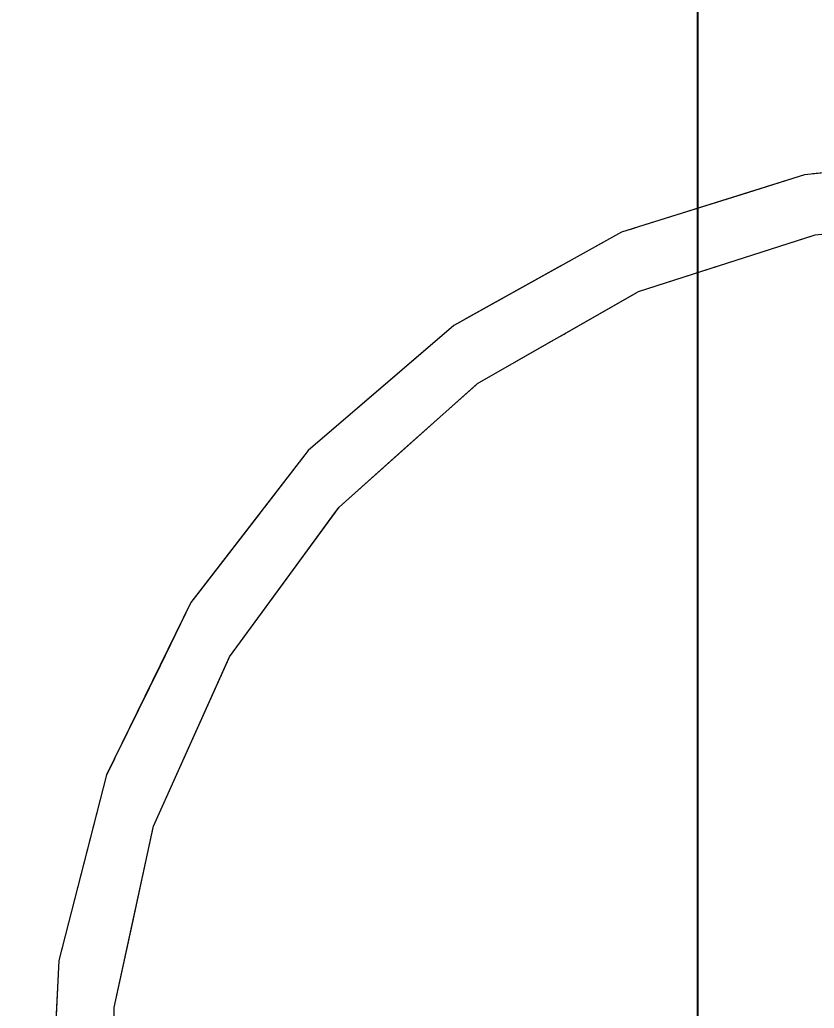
# Model space of a CAD drawing. Header units: millimetres. Extents: x 4021 to 183614, y -11746 to 71065.
# Drawn here: x 123166.4 to 123426.4, y 41863.4 to 42186.9 of the extents above; entities that cross this region are included whole.
import ezdxf

# ---------------------------------------------------------------- set-up
doc = ezdxf.new("R2010")
doc.units = ezdxf.units.MM
doc.layers.add('A-ANNO-DIMS', color=211, linetype='Continuous', lineweight=5)
doc.layers.add('Q-CASE', color=31, linetype='Continuous', lineweight=20)
doc.styles.add('Arial_2', font='arial.ttf', dxfattribs={"width": 0.7, "height": 295.05988})
doc.dimstyles.new('Linear_-_1_5mm_Arial', dxfattribs={"dimscale": 304.8, "dimtxt": 300, "dimasz": 0.656168, "dimexe": 0.656168, "dimexo": 0.0625, "dimgap": 0.328084, "dimtad": 1, "dimdec": 0, "dimzin": 0, "dimdsep": 46, "dimtxsty": 'Arial_2', "dimblk1": 'OBLIQUE', "dimblk2": 'OBLIQUE', "dimsah": 1, "dimcen": 0.09, "dimadec": 0, "dimazin": 0, "dimtfac": 1, "dimtdec": 4, "dimtix": 1, "dimtmove": 0, "dimatfit": 3, "dimfxl": 0.656168, "dimfxlon": 1, "dimtvp": 1, "dimtolj": 1, "dimtzin": 0, "dimarcsym": 2})

# ---------------------------------------------------------------- blocks, each defined once
blk = doc.blocks.new('DLN_Cat Ladder - 750x750x5000 _WDH_-9766194-Copy of COLOUR_LOWER R_F')
at = {"layer": 'Q-CASE'}
for p, q in [((-261.42, -840.11), (-259.22, -861.76)), ((-261.42, -840.11), (-259.22, -861.76)), ((-261.42, -840.11), (-259.22, -861.76)), ((-261.42, -840.11), (-259.22, -861.76)), ((-261.42, -840.11), (-259.22, -861.76)), ((-261.42, -840.11), (-259.22, -861.76)), ((-261.42, -840.11), (-259.22, -861.76)), ((-261.42, -840.11), (-259.22, -861.76)), ((-261.42, -840.11), (-259.22, -861.76)), ((-230.09, -889.57), (-239.04, -861.58)), ((-230.09, -889.57), (-239.04, -861.58)), ((-230.09, -889.57), (-239.04, -861.58)), ((-230.09, -889.57), (-239.04, -861.58)), ((-230.09, -889.57), (-239.04, -861.58)), ((-230.09, -889.57), (-239.04, -861.58)), ((-230.09, -889.57), (-239.04, -861.58)), ((-230.09, -889.57), (-239.04, -861.58)), ((-230.09, -889.57), (-239.04, -861.58)), ((-258.94, -864.47), (-253.07, -883.15)), ((-258.94, -864.47), (-253.07, -883.15)), ((-258.94, -864.47), (-253.07, -883.15)), ((-258.94, -864.47), (-253.07, -883.15)), ((-258.94, -864.47), (-253.07, -883.15)), ((-258.94, -864.47), (-253.07, -883.15)), ((-258.94, -864.47), (-253.07, -883.15)), ((-258.94, -864.47), (-253.07, -883.15)), ((-258.94, -864.47), (-253.07, -883.15)), ((-253.07, -883.15), (-242.53, -916.73)), ((-253.07, -883.15), (-242.53, -916.73)), ((-253.07, -883.15), (-242.53, -916.73)), ((-253.07, -883.15), (-242.53, -916.73)), ((-253.07, -883.15), (-242.53, -916.73)), ((-253.07, -883.15), (-242.53, -916.73)), ((-253.07, -883.15), (-242.53, -916.73)), ((-253.07, -883.15), (-242.53, -916.73)), ((-253.07, -883.15), (-242.53, -916.73)), ((-220.75, -918.78), (-229.45, -891.56)), ((-220.75, -918.78), (-229.45, -891.56)), ((-220.75, -918.78), (-229.45, -891.56)), ((-220.75, -918.78), (-229.45, -891.56)), ((-220.75, -918.78), (-229.45, -891.56)), ((-220.75, -918.78), (-229.45, -891.56)), ((-220.75, -918.78), (-229.45, -891.56)), ((-220.75, -918.78), (-229.45, -891.56)), ((-220.75, -918.78), (-229.45, -891.56)), ((-241.88, -918.77), (-240.97, -921.68)), ((-241.88, -918.77), (-240.97, -921.68)), ((-241.88, -918.77), (-240.97, -921.68)), ((-241.88, -918.77), (-240.97, -921.68)), ((-241.88, -918.77), (-240.97, -921.68)), ((-241.88, -918.77), (-240.97, -921.68)), ((-241.88, -918.77), (-240.97, -921.68)), ((-241.88, -918.77), (-240.97, -921.68)), ((-241.88, -918.77), (-240.97, -921.68)), ((-207, -942.82), (-220.43, -919.34)), ((-207, -942.82), (-220.43, -919.34)), ((-207, -942.82), (-220.43, -919.34)), ((-207, -942.82), (-220.43, -919.34)), ((-207, -942.82), (-220.43, -919.34)), ((-207, -942.82), (-220.43, -919.34)), ((-207, -942.82), (-220.43, -919.34)), ((-207, -942.82), (-220.43, -919.34)), ((-207, -942.82), (-220.43, -919.34)), ((-240.12, -924.37), (-229.87, -942.82)), ((-240.12, -924.37), (-229.87, -942.82)), ((-240.12, -924.37), (-229.87, -942.82)), ((-240.12, -924.37), (-229.87, -942.82)), ((-240.12, -924.37), (-229.87, -942.82)), ((-240.12, -924.37), (-229.87, -942.82)), ((-240.12, -924.37), (-229.87, -942.82)), ((-240.12, -924.37), (-229.87, -942.82)), ((-240.12, -924.37), (-229.87, -942.82)), ((-229.1, -944.21), (-211.48, -975.91)), ((-229.1, -944.21), (-211.48, -975.91)), ((-229.1, -944.21), (-211.48, -975.91)), ((-229.1, -944.21), (-211.48, -975.91)), ((-229.1, -944.21), (-211.48, -975.91)), ((-229.1, -944.21), (-211.48, -975.91)), ((-229.1, -944.21), (-211.48, -975.91)), ((-229.1, -944.21), (-211.48, -975.91)), ((-229.1, -944.21), (-211.48, -975.91)), ((-206.83, -943.13), (-207, -942.82)), ((-206.83, -943.13), (-207, -942.82)), ((-206.83, -943.13), (-207, -942.82)), ((-206.83, -943.13), (-207, -942.82)), ((-206.83, -943.13), (-207, -942.82)), ((-206.83, -943.13), (-207, -942.82)), ((-206.83, -943.13), (-207, -942.82)), ((-206.83, -943.13), (-207, -942.82)), ((-206.83, -943.13), (-207, -942.82)), ((-204.77, -946.73), (-206.83, -943.13)), ((-204.77, -946.73), (-206.83, -943.13)), ((-204.77, -946.73), (-206.83, -943.13)), ((-204.77, -946.73), (-206.83, -943.13)), ((-204.77, -946.73), (-206.83, -943.13)), ((-204.77, -946.73), (-206.83, -943.13)), ((-204.77, -946.73), (-206.83, -943.13)), ((-204.77, -946.73), (-206.83, -943.13)), ((-204.77, -946.73), (-206.83, -943.13)), ((-190.61, -971.5), (-204.77, -946.73)), ((-190.61, -971.5), (-204.77, -946.73)), ((-190.61, -971.5), (-204.77, -946.73)), ((-190.61, -971.5), (-204.77, -946.73)), ((-190.61, -971.5), (-204.77, -946.73)), ((-190.61, -971.5), (-204.77, -946.73)), ((-190.61, -971.5), (-204.77, -946.73)), ((-190.61, -971.5), (-204.77, -946.73)), ((-190.61, -971.5), (-204.77, -946.73)), ((-169.13, -995.55), (-190.21, -971.94)), ((-169.13, -995.55), (-190.21, -971.94)), ((-169.13, -995.55), (-190.21, -971.94)), ((-169.13, -995.55), (-190.21, -971.94)), ((-169.13, -995.55), (-190.21, -971.94)), ((-169.13, -995.55), (-190.21, -971.94)), ((-169.13, -995.55), (-190.21, -971.94)), ((-169.13, -995.55), (-190.21, -971.94)), ((-169.13, -995.55), (-190.21, -971.94)), ((-150.15, -1016.78), (-169.13, -995.55)), ((-150.15, -1016.78), (-169.13, -995.55)), ((-150.15, -1016.78), (-169.13, -995.55)), ((-194.34, -997.04), (-171.99, -1023.02)), ((-194.34, -997.04), (-171.99, -1023.02)), ((-194.34, -997.04), (-171.99, -1023.02)), ((-194.34, -997.04), (-171.99, -1023.02)), ((-194.34, -997.04), (-171.99, -1023.02)), ((-194.34, -997.04), (-171.99, -1023.02)), ((-194.34, -997.04), (-171.99, -1023.02)), ((-194.34, -997.04), (-171.99, -1023.02)), ((-194.34, -997.04), (-171.99, -1023.02)), ((-148.35, -1018.11), (-150.15, -1016.78)), ((-148.35, -1018.11), (-150.15, -1016.78)), ((-148.35, -1018.11), (-150.15, -1016.78)), ((-124.07, -1035.88), (-148.35, -1018.11)), ((-124.07, -1035.88), (-148.35, -1018.11)), ((-124.07, -1035.88), (-148.35, -1018.11)), ((-124.07, -1035.88), (-148.35, -1018.11)), ((-124.07, -1035.88), (-148.35, -1018.11)), ((-124.07, -1035.88), (-148.35, -1018.11)), ((-124.07, -1035.88), (-148.35, -1018.11)), ((-124.07, -1035.88), (-148.35, -1018.11)), ((-124.07, -1035.88), (-148.35, -1018.11)), ((-101.15, -1052.65), (-124.07, -1035.88)), ((-101.15, -1052.65), (-124.07, -1035.88)), ((-101.15, -1052.65), (-124.07, -1035.88)), ((-101.15, -1052.65), (-124.07, -1035.88)), ((-101.15, -1052.65), (-124.07, -1035.88)), ((-101.15, -1052.65), (-124.07, -1035.88)), ((-101.15, -1052.65), (-124.07, -1035.88)), ((-101.15, -1052.65), (-124.07, -1035.88)), ((-101.15, -1052.65), (-124.07, -1035.88)), ((-148.35, -1042.58), (-122.95, -1062.2)), ((-148.35, -1042.58), (-122.95, -1062.2)), ((-148.35, -1042.58), (-122.95, -1062.2)), ((-148.35, -1042.58), (-122.95, -1062.2)), ((-148.35, -1042.58), (-122.95, -1062.2)), ((-148.35, -1042.58), (-122.95, -1062.2)), ((-148.35, -1042.58), (-122.95, -1062.2)), ((-148.35, -1042.58), (-122.95, -1062.2)), ((-148.35, -1042.58), (-122.95, -1062.2)), ((-71.57, -1065.94), (-100.7, -1052.86)), ((-71.57, -1065.94), (-100.7, -1052.86)), ((-71.57, -1065.94), (-100.7, -1052.86)), ((-71.57, -1065.94), (-100.7, -1052.86)), ((-71.57, -1065.94), (-100.7, -1052.86)), ((-71.57, -1065.94), (-100.7, -1052.86)), ((-71.57, -1065.94), (-100.7, -1052.86)), ((-71.57, -1065.94), (-100.7, -1052.86)), ((-71.57, -1065.94), (-100.7, -1052.86)), ((-45.76, -1077.53), (-71.57, -1065.94)), ((-45.76, -1077.53), (-71.57, -1065.94)), ((-45.76, -1077.53), (-71.57, -1065.94)), ((-45.76, -1077.53), (-71.57, -1065.94)), ((-45.76, -1077.53), (-71.57, -1065.94)), ((-45.76, -1077.53), (-71.57, -1065.94)), ((-45.76, -1077.53), (-71.57, -1065.94)), ((-45.76, -1077.53), (-71.57, -1065.94)), ((-45.76, -1077.53), (-71.57, -1065.94)), ((-98.3, -1075.37), (-69.43, -1089.5)), ((-98.3, -1075.37), (-69.43, -1089.5)), ((-98.3, -1075.37), (-69.43, -1089.5)), ((-98.3, -1075.37), (-69.43, -1089.5)), ((-98.3, -1075.37), (-69.43, -1089.5)), ((-98.3, -1075.37), (-69.43, -1089.5)), ((-98.3, -1075.37), (-69.43, -1089.5)), ((-98.3, -1075.37), (-69.43, -1089.5)), ((-98.3, -1075.37), (-69.43, -1089.5)), ((-13.93, -1084.39), (-45.32, -1077.62)), ((-13.93, -1084.39), (-45.32, -1077.62)), ((-13.93, -1084.39), (-45.32, -1077.62)), ((-13.93, -1084.39), (-45.32, -1077.62)), ((-13.93, -1084.39), (-45.32, -1077.62)), ((-13.93, -1084.39), (-45.32, -1077.62)), ((-13.93, -1084.39), (-45.32, -1077.62)), ((-13.93, -1084.39), (-45.32, -1077.62)), ((-13.93, -1084.39), (-45.32, -1077.62)), ((13.6, -1090.33), (-13.93, -1084.39)), ((13.6, -1090.33), (-13.93, -1084.39)), ((13.6, -1090.33), (-13.93, -1084.39)), ((13.6, -1090.33), (-13.93, -1084.39)), ((13.6, -1090.33), (-13.93, -1084.39)), ((13.6, -1090.33), (-13.93, -1084.39)), ((13.6, -1090.33), (-13.93, -1084.39)), ((13.6, -1090.33), (-13.93, -1084.39)), ((13.6, -1090.33), (-13.93, -1084.39)), ((-40.84, -1098.44), (-10.37, -1106.28)), ((-40.84, -1098.44), (-10.37, -1106.28)), ((-40.84, -1098.44), (-10.37, -1106.28)), ((-40.84, -1098.44), (-10.37, -1106.28)), ((-40.84, -1098.44), (-10.37, -1106.28)), ((-40.84, -1098.44), (-10.37, -1106.28)), ((-40.84, -1098.44), (-10.37, -1106.28)), ((-40.84, -1098.44), (-10.37, -1106.28)), ((-40.84, -1098.44), (-10.37, -1106.28))]:
    blk.add_line(p, q, dxfattribs=at)
at = {"layer": 'Q-CASE', "flags": 128}
for points in [[(-265.3, -802), (-258.94, -864.47), (-240.12, -924.37), (-209.62, -979.26), (-168.68, -1026.87), (-118.99, -1065.26), (-62.59, -1092.84), (-1.78, -1108.5), (60.94, -1111.57), (122.99, -1101.95), (181.82, -1080.02), (235.04, -1046.69), (280.44, -1003.31), (316.17, -951.68), (340.76, -893.91), (353.21, -832.36), (354.7, -802)], [(334.7, -802), (328.34, -862.39), (309.55, -920.13), (279.14, -972.7), (238.45, -1017.78), (189.27, -1053.39), (133.75, -1077.99), (74.33, -1090.48), (13.6, -1090.33), (-45.76, -1077.53), (-101.15, -1052.65), (-150.15, -1016.78), (-190.61, -971.5), (-220.75, -918.78), (-239.25, -860.94), (-245.3, -802)], [(-211.08, -976.63), (-209.62, -979.26), (-194.34, -997.04)], [(-211.08, -976.63), (-209.62, -979.26), (-194.34, -997.04)], [(-211.08, -976.63), (-209.62, -979.26), (-194.34, -997.04)], [(-211.08, -976.63), (-209.62, -979.26), (-194.34, -997.04)], [(-211.08, -976.63), (-209.62, -979.26), (-194.34, -997.04)], [(-211.08, -976.63), (-209.62, -979.26), (-194.34, -997.04)], [(-211.08, -976.63), (-209.62, -979.26), (-194.34, -997.04)], [(-211.08, -976.63), (-209.62, -979.26), (-194.34, -997.04)], [(-211.08, -976.63), (-209.62, -979.26), (-194.34, -997.04)], [(-148.35, -1018.11), (-150.15, -1016.78), (-169.13, -995.55)], [(-148.35, -1018.11), (-150.15, -1016.78), (-169.13, -995.55)], [(-148.35, -1018.11), (-150.15, -1016.78), (-169.13, -995.55)], [(-148.35, -1018.11), (-150.15, -1016.78), (-169.13, -995.55)], [(-148.35, -1018.11), (-150.15, -1016.78), (-169.13, -995.55)], [(-148.35, -1018.11), (-150.15, -1016.78), (-169.13, -995.55)], [(-171.29, -1023.84), (-168.68, -1026.87), (-150.15, -1041.19)], [(-171.29, -1023.84), (-168.68, -1026.87), (-150.15, -1041.19)], [(-171.29, -1023.84), (-168.68, -1026.87), (-150.15, -1041.19)], [(-171.29, -1023.84), (-168.68, -1026.87), (-150.15, -1041.19)], [(-171.29, -1023.84), (-168.68, -1026.87), (-150.15, -1041.19)], [(-171.29, -1023.84), (-168.68, -1026.87), (-150.15, -1041.19)], [(-171.29, -1023.84), (-168.68, -1026.87), (-150.15, -1041.19)], [(-171.29, -1023.84), (-168.68, -1026.87), (-150.15, -1041.19)], [(-171.29, -1023.84), (-168.68, -1026.87), (-150.15, -1041.19)], [(-122.95, -1062.2), (-118.99, -1065.26), (-98.3, -1075.37)], [(-122.95, -1062.2), (-118.99, -1065.26), (-98.3, -1075.37)], [(-122.95, -1062.2), (-118.99, -1065.26), (-98.3, -1075.37)], [(-122.95, -1062.2), (-118.99, -1065.26), (-98.3, -1075.37)], [(-122.95, -1062.2), (-118.99, -1065.26), (-98.3, -1075.37)], [(-122.95, -1062.2), (-118.99, -1065.26), (-98.3, -1075.37)], [(-122.95, -1062.2), (-118.99, -1065.26), (-98.3, -1075.37)], [(-122.95, -1062.2), (-118.99, -1065.26), (-98.3, -1075.37)], [(-122.95, -1062.2), (-118.99, -1065.26), (-98.3, -1075.37)], [(-67.96, -1090.21), (-62.59, -1092.84), (-40.84, -1098.44)], [(-67.96, -1090.21), (-62.59, -1092.84), (-40.84, -1098.44)], [(-67.96, -1090.21), (-62.59, -1092.84), (-40.84, -1098.44)], [(-67.96, -1090.21), (-62.59, -1092.84), (-40.84, -1098.44)], [(-67.96, -1090.21), (-62.59, -1092.84), (-40.84, -1098.44)], [(-67.96, -1090.21), (-62.59, -1092.84), (-40.84, -1098.44)], [(-67.96, -1090.21), (-62.59, -1092.84), (-40.84, -1098.44)], [(-67.96, -1090.21), (-62.59, -1092.84), (-40.84, -1098.44)], [(-67.96, -1090.21), (-62.59, -1092.84), (-40.84, -1098.44)], [(-8.53, -1106.76), (-1.78, -1108.5), (19.95, -1109.56)], [(-8.53, -1106.76), (-1.78, -1108.5), (19.95, -1109.56)], [(-8.53, -1106.76), (-1.78, -1108.5), (19.95, -1109.56)], [(-8.53, -1106.76), (-1.78, -1108.5), (19.95, -1109.56)], [(-8.53, -1106.76), (-1.78, -1108.5), (19.95, -1109.56)], [(-8.53, -1106.76), (-1.78, -1108.5), (19.95, -1109.56)], [(-8.53, -1106.76), (-1.78, -1108.5), (19.95, -1109.56)], [(-8.53, -1106.76), (-1.78, -1108.5), (19.95, -1109.56)], [(-8.53, -1106.76), (-1.78, -1108.5), (19.95, -1109.56)]]:
    blk.add_lwpolyline(points, dxfattribs=at)
blk = doc.blocks.new('_Oblique')
at = {"color": 0, "linetype": 'ByBlock', "lineweight": -2}
blk.add_line((-0.5, -0.5), (0.5, 0.5), dxfattribs=at)
blk = doc.blocks.new('DIMBLOCK143-Copy of COLOUR_LOWER R_F')
at = {"layer": 'A-ANNO-DIMS', "color": 0, "lineweight": -2, "transparency": 16777216}
for p, q in [((123207.41, 45507.49), (123588.36, 45507.49)), ((123388.36, 39807.49), (123388.36, 45507.49)), ((123207.41, 39807.49), (123588.36, 39807.49))]:
    blk.add_line(p, q, dxfattribs=at)
at = {"layer": 'Defpoints', "color": 0, "transparency": 16777216}
for p in [(123188.36, 45507.49), (123388.36, 45507.49), (123188.36, 39807.49)]:
    blk.add_point(p, dxfattribs=at)
at = {"layer": 'A-ANNO-DIMS', "color": 0, "lineweight": -2, "transparency": 16777216, "xscale": 200, "yscale": 200, "zscale": 200}
for p, rotation in [((123388.36, 45507.49), 90), ((123388.36, 39807.49), 270)]:
    blk.add_blockref('_Oblique', p, dxfattribs=dict(at, rotation=rotation))
at = {"layer": 'A-ANNO-DIMS', "color": 0, "transparency": 16777216, "insert": (123137.71, 42657.49), "char_height": 295.06, "width": 753.2308, "attachment_point": 5, "rotation": 90, "style": 'Arial_2'}
blk.add_mtext('\\A1;5700', dxfattribs=at)

msp = doc.modelspace()

# ---------------------------------------------------------------- block references
at = {"layer": 'Q-CASE', "rotation": 269.9999999999997}
msp.add_blockref('DLN_Cat Ladder - 750x750x5000 _WDH_-9766194-Copy of COLOUR_LOWER R_F', (124287.7, 41877.19), dxfattribs=at)

# ---------------------------------------------------------------- dimensions: what is measured, and where the dimension line sits
at = {"layer": 'A-ANNO-DIMS'}
dim = msp.add_linear_dim(base=(123388.36, 45507.49), p1=(123188.36, 39807.49), p2=(123188.36, 45507.49), angle=90, dimstyle='Linear_-_1_5mm_Arial', override={"dimpost": '<>', "dimfxl": 5700.000012}, dxfattribs=at)
dim.commit()
dim.dimension.update_dxf_attribs({"geometry": 'DIMBLOCK143-Copy of COLOUR_LOWER R_F', "text_midpoint": (123137.71, 42657.49)})

doc.saveas('drawing.dxf')
